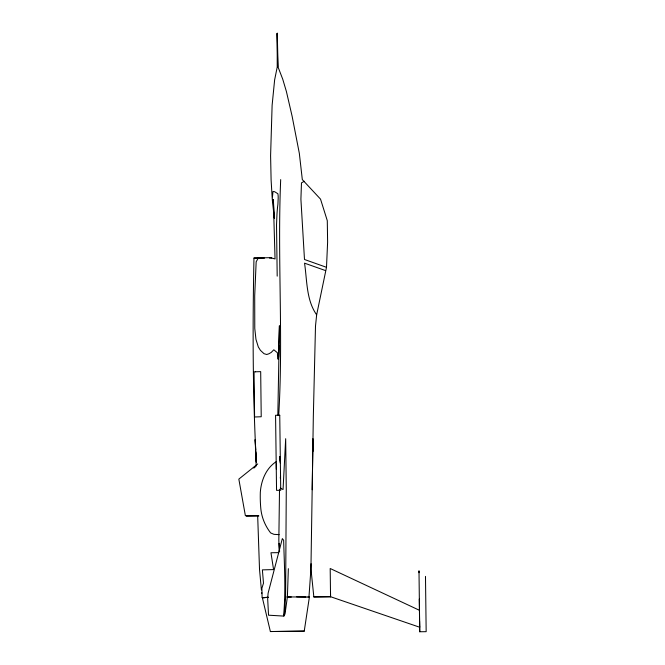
<?xml version="1.0" encoding="UTF-8"?>
<svg xmlns="http://www.w3.org/2000/svg" width="665" height="665" viewBox="0 0 665 665"><rect width="100%" height="100%" fill="white"/><g stroke="black" fill="none" stroke-linecap="round" stroke-linejoin="round"><path stroke-width="1" d="M277.197 276.141L276.524 225.028L276.964 214.288A46.442 11.513 89.5 0 1 277.912 204.18L278.161 198.893A11.43 2.776 -81.7 0 0 278.095 195.169L277.887 193.756L274.562 191.678L272.991 191.478L272.251 199.134L271.104 179.991L270.597 155.693L272.118 105.261L274.628 79.908L277.214 67.099L277.255 33.25L278.078 67.082L282.758 79.26L286.407 91.537L292.118 116.234L299.333 153.382L302.317 179.608L320.53 199.134L327.288 220.68L327.612 242.143L326.498 267.313L316.648 314.828L315.493 326.124L313.331 416.406L310.937 568.75L308.959 596.979L307.986 596.912M277.829 415.376L279.084 345.958L278.71 356.54A10.839 1.097 -89.8 0 1 278.153 359.034L278.003 359.158A10.723 0.765 -88.5 0 1 277.563 356.764L277.413 352.766L273.822 349.782L271.195 352.467L268.826 353.813L266.731 354.495L264.022 353.689L260.439 350.355L258.311 346.947L255.95 339.316L254.778 328.419L254.703 295.792L256.166 261.786L258.427 257.812M312.799 451.419L312.957 438.975L312.758 451.294M279.516 489.556L278.834 540.337L279.217 551.609M312.218 489.739L312.957 438.975M279.3 325.85L278.826 348.535L279.533 325.958M311.062 563.712L310.937 568.75L313.838 596.921L330.596 596.729L313.838 596.921M278.702 415.317C283.431 336.773 277.322 258.111 280.688 179.6M288.352 568.666L287.396 596.887L285.027 613.845L284.08 616.106L268.535 615.192L267.679 598.841L268.103 593.197L282.342 538.6L283.656 540.279C284.312 565.408 285.942 590.869 283.573 615.865L284.512 613.604L285.601 596.663L286.274 489.473L285.676 438.709L283.057 489.515L280.165 488.152M264.994 597.769L262.093 597.552L261.902 588.201L263.49 583.188L262.384 569.872L273.573 569.589L270.963 552.756L278.81 552.64M274.337 217.455L273.332 199.591L275.044 258.926L270.057 257.663L253.964 258.053C252.584 326.041 252.642 394.287 256.341 462.233L255.809 451.926M261.736 593.612L261.827 592.715M279.101 534.635L273.972 534.344L270.647 532.931C265.244 525.973 261.694 517.578 260.83 508.783A64.854 32.352 88.4 0 1 260.323 492.183C261.195 480.446 266.067 468.202 276.274 461.626M268.494 597.253L262.351 597.669L270.381 631.542L304.238 631.127L309.383 597.095L296.673 596.854M280.264 478.077L280.563 476.19M253.814 468.118L255.352 466.838M257.712 463.937L238.835 479.108L245.385 515.724L258.643 515.633M304.271 181.279L301.478 182.875L300.904 199.184L304.487 259.491L326.498 267.313M271.744 257.837L269.5 258.095M308.751 597.187L309.383 597.095M270.381 631.542L304.238 631.127M262.983 597.586L267.879 597.394M258.835 515.998L246.407 516.206M419.017 572.698L418.992 570.819L419.74 631.75L426.165 631.675L425.484 576.38M286.906 596.937L305.908 596.979M287.255 597.054L291.328 597.012M264.471 258.161L253.964 258.053M262.351 597.669L263.323 597.744M325.534 270.589L304.537 263.157C307.147 280.464 306.183 299.982 316.648 314.828M419.432 610.287L330.189 568.5L330.555 596.713L419.648 627.22L419.59 621.251M279.641 456.539L280.414 463.214L279.691 456.456M272.284 199.724L274.337 218.419M261.403 589.971L259.516 569.373L257.671 515.683M279.084 543.38L279.608 551.559M255.701 449.864L255.177 439.557L256.175 466.14M419.682 626.646L419.74 631.75M419.291 599.007L419.648 627.22M330.505 591.684L330.555 596.713M276.233 463.272L276.299 469.257M255.41 371.793L254.055 371.876L254.587 416.997L261.22 416.747L260.688 371.627L255.41 371.793M279.741 415.226L275.568 415.276L276.549 490.338L280.73 490.288L279.741 415.226M277.471 50.174L277.255 33.25L277.629 67.082L277.471 50.174"/></g></svg>
